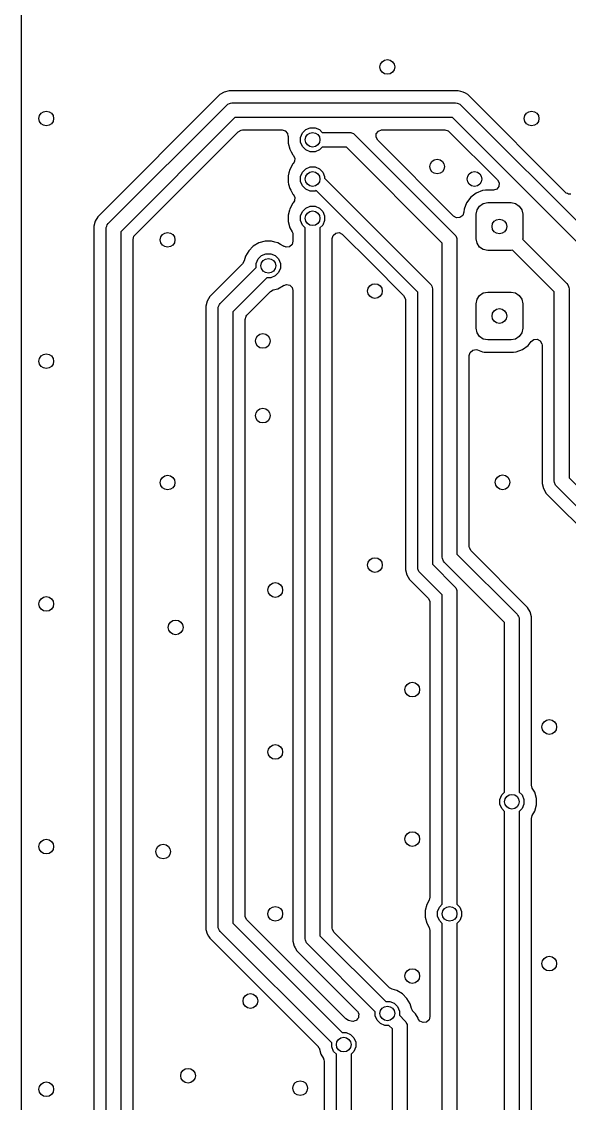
# Model space of a CAD drawing. Extents: x 117 to 217, y -143 to -43.
# Drawn here: x 117 to 128.17, y -113.09 to -91.02 of the extents above; entities that cross this region are included whole.
import ezdxf

# ---------------------------------------------------------------- set-up
doc = ezdxf.new("R2010")
doc.units = 0
doc.layers.add('BLACK', color=7, linetype='CONTINUOUS')

msp = doc.modelspace()

# ---------------------------------------------------------------- linework, layer by layer
at = {"layer": 'BLACK', "linetype": 'CONTINUOUS'}
for p, q in [((117.0005, -95.197273), (117.0005, -70.793525)), ((121.236273, -92.4325), (121.13441, -92.459793)), ((121.341727, -92.4325), (121.236273, -92.4325)), ((125.905727, -92.4325), (121.341727, -92.4325)), ((125.956657, -92.446146), (125.905727, -92.4325)), ((121.043084, -92.512522), (118.551522, -95.004084)), ((121.043087, -92.51252), (121.043084, -92.512522)), ((121.13441, -92.459793), (121.043087, -92.51252)), ((126.007589, -92.459793), (125.956657, -92.446146)), ((126.05325, -92.486156), (126.007589, -92.459793)), ((126.098913, -92.51252), (126.05325, -92.486156)), ((128.096079, -94.509686), (126.098913, -92.51252)), ((118.765934, -95.143934), (121.182934, -92.726934)), ((121.182934, -92.726934), (121.205665, -92.708279)), ((121.205665, -92.708279), (121.237339, -92.695159)), ((121.237339, -92.695159), (121.259736, -92.685882)), ((121.259736, -92.685882), (121.289, -92.683)), ((121.289, -92.683), (125.853, -92.683)), ((125.853, -92.683), (125.882264, -92.685882)), ((125.882264, -92.685882), (125.904661, -92.695159)), ((125.904661, -92.695159), (125.936335, -92.708279)), ((125.936335, -92.708279), (125.959066, -92.726934)), ((125.959066, -92.726934), (129.548184, -96.316052)), ((121.351132, -92.983), (119.022, -95.312132)), ((125.790868, -92.983), (121.351132, -92.983)), ((129.336052, -96.528184), (125.790868, -92.983)), ((119.308819, -95.379574), (121.418574, -93.269819)), ((121.418574, -93.269819), (121.479897, -93.236334)), ((121.479897, -93.236334), (121.506255, -93.2335)), ((121.506255, -93.2335), (122.311827, -93.2335)), ((122.311827, -93.2335), (122.378866, -93.253185)), ((122.378866, -93.253185), (122.424621, -93.305989)), ((122.424621, -93.305989), (122.432709, -93.359981)), ((122.690804, -93.385227), (122.728133, -93.295107)), ((122.728133, -93.295107), (122.797107, -93.226133)), ((122.797107, -93.226133), (122.887227, -93.188804)), ((122.887227, -93.188804), (122.984773, -93.188804)), ((122.984773, -93.188804), (123.074893, -93.226133)), ((123.074893, -93.226133), (123.13276, -93.284)), ((123.13276, -93.284), (123.685999, -93.284)), ((123.685999, -93.284), (123.715263, -93.286882)), ((123.715263, -93.286882), (123.72941, -93.292742)), ((123.72941, -93.292742), (123.769334, -93.309279)), ((123.769334, -93.309279), (123.792065, -93.327934)), ((124.230088, -93.383858), (124.235072, -93.314166)), ((124.235072, -93.314166), (124.276944, -93.258233)), ((124.276944, -93.258233), (124.342408, -93.233816)), ((124.342408, -93.233816), (124.351254, -93.2335)), ((124.351254, -93.2335), (125.635745, -93.2335)), ((125.635745, -93.2335), (125.702784, -93.253185)), ((125.702784, -93.253185), (125.723426, -93.269819)), ((125.723426, -93.269819), (126.706926, -94.253319)), ((122.432709, -93.359981), (122.4355, -93.359981)), ((122.4355, -93.359981), (122.4355, -93.499891)), ((122.4355, -93.499891), (122.469608, -93.627187)), ((122.690804, -93.482773), (122.690804, -93.385227)), ((122.728133, -93.572893), (122.690804, -93.482773)), ((123.792065, -93.327934), (125.836066, -95.371935)), ((124.263573, -93.445181), (124.230088, -93.383858)), ((125.808832, -94.99044), (124.263573, -93.445181)), ((122.469608, -93.627187), (122.500017, -93.679856)), ((122.500017, -93.679856), (122.5355, -93.741314)), ((122.5355, -93.741314), (122.535502, -93.741316)), ((122.535502, -93.741316), (122.540505, -93.746319)), ((122.540505, -93.746319), (122.57399, -93.807642)), ((122.797107, -93.641867), (122.728133, -93.572893)), ((122.887227, -93.679196), (122.797107, -93.641867)), ((122.984773, -93.679196), (122.887227, -93.679196)), ((123.074893, -93.641867), (122.984773, -93.679196)), ((123.13276, -93.584), (123.074893, -93.641867)), ((123.623867, -93.584), (123.13276, -93.584)), ((125.58, -95.540133), (123.623867, -93.584)), ((122.5355, -93.926686), (122.469608, -94.040812)), ((122.535502, -93.926683), (122.5355, -93.926686)), ((122.540505, -93.921681), (122.535502, -93.926683)), ((122.569006, -93.877334), (122.540505, -93.921681)), ((122.57399, -93.807642), (122.569006, -93.877334)), ((122.451206, -94.109491), (122.4355, -94.168108)), ((122.4355, -94.168108), (122.4355, -94.299892)), ((122.469608, -94.040812), (122.451206, -94.109491)), ((122.690804, -94.185227), (122.728133, -94.095107)), ((122.690804, -94.282773), (122.690804, -94.185227)), ((122.728133, -94.095107), (122.797107, -94.026133)), ((122.797107, -94.026133), (122.887227, -93.988804)), ((122.887227, -93.988804), (122.984773, -93.988804)), ((122.984773, -93.988804), (123.074893, -94.026133)), ((123.074893, -94.026133), (123.143867, -94.095107)), ((123.143867, -94.095107), (123.181196, -94.185227)), ((123.181196, -94.185227), (123.181196, -94.217121)), ((122.4355, -94.299892), (122.445451, -94.337029)), ((122.445451, -94.337029), (122.469608, -94.427187)), ((122.728133, -94.372893), (122.690804, -94.282773)), ((122.797107, -94.441867), (122.728133, -94.372893)), ((123.181196, -94.217121), (125.335066, -96.370991)), ((126.735427, -94.384334), (126.693555, -94.440267)), ((126.706926, -94.253319), (126.740411, -94.314642)), ((126.740411, -94.314642), (126.735427, -94.384334)), ((122.469608, -94.427187), (122.49144, -94.465)), ((122.49144, -94.465), (122.5355, -94.541314)), ((122.5355, -94.541314), (122.535502, -94.541316)), ((122.535502, -94.541316), (122.540505, -94.546319)), ((122.540505, -94.546319), (122.57399, -94.607642)), ((122.57399, -94.607642), (122.569006, -94.677334)), ((122.887227, -94.479196), (122.797107, -94.441867)), ((122.984773, -94.479196), (122.887227, -94.479196)), ((123.00898, -94.469169), (122.984773, -94.479196)), ((125.079, -96.539189), (123.00898, -94.469169)), ((126.159884, -94.604384), (126.075789, -94.716719)), ((126.272219, -94.520289), (126.159884, -94.604384)), ((126.4037, -94.471248), (126.272219, -94.520289)), ((126.461809, -94.465), (126.4037, -94.471248)), ((126.619245, -94.465), (126.461809, -94.465)), ((126.628091, -94.464684), (126.619245, -94.465)), ((126.693555, -94.440267), (126.628091, -94.464684)), ((128.09617, -94.509777), (128.096079, -94.509686)), ((128.107199, -94.519566), (128.09617, -94.509777)), ((128.132991, -94.529891), (128.107199, -94.519566)), ((128.157365, -94.543234), (128.132991, -94.529891)), ((128.164978, -94.542697), (128.157365, -94.543234)), ((128.172063, -94.545534), (128.164978, -94.542697)), ((128.199346, -94.540275), (128.172063, -94.545534)), ((122.469608, -94.840812), (122.461466, -94.8712)), ((122.5355, -94.726686), (122.469608, -94.840812)), ((122.535502, -94.726683), (122.5355, -94.726686)), ((122.540505, -94.721681), (122.535502, -94.726683)), ((122.569006, -94.677334), (122.540505, -94.721681)), ((122.728133, -94.895107), (122.797107, -94.826133)), ((122.797107, -94.826133), (122.887227, -94.788804)), ((122.887227, -94.788804), (122.984773, -94.788804)), ((122.984773, -94.788804), (123.074893, -94.826133)), ((123.074893, -94.826133), (123.143867, -94.895107)), ((126.026748, -94.8482), (126.020501, -94.906308)), ((126.075789, -94.716719), (126.026748, -94.8482)), ((126.271, -94.953), (126.289079, -94.862113)), ((126.289079, -94.862113), (126.340562, -94.785062)), ((126.340562, -94.785062), (126.417613, -94.733579)), ((126.417613, -94.733579), (126.5085, -94.7155)), ((126.5085, -94.7155), (126.9835, -94.7155)), ((126.9835, -94.7155), (127.074387, -94.733579)), ((127.074387, -94.733579), (127.151438, -94.785062)), ((127.151438, -94.785062), (127.202921, -94.862113)), ((127.202921, -94.862113), (127.221, -94.953)), ((118.551518, -95.00409), (118.498792, -95.095412)), ((118.551522, -95.004084), (118.551518, -95.00409)), ((122.461466, -94.8712), (122.4355, -94.968108)), ((122.4355, -94.968108), (122.4355, -95.099892)), ((122.690804, -94.985227), (122.728133, -94.895107)), ((122.690804, -95.082773), (122.690804, -94.985227)), ((122.728133, -95.172893), (122.690804, -95.082773)), ((123.143867, -94.895107), (123.181196, -94.985227)), ((123.181196, -95.082773), (123.143867, -95.172893)), ((123.181196, -94.985227), (123.181196, -95.082773)), ((125.810415, -94.991995), (125.808832, -94.99044)), ((125.872327, -95.024377), (125.810415, -94.991995)), ((125.941919, -95.018147), (125.872327, -95.024377)), ((125.997094, -94.975281), (125.941919, -95.018147)), ((126.020336, -94.90939), (125.997094, -94.975281)), ((126.020501, -94.906308), (126.020336, -94.90939)), ((126.271, -95.453), (126.271, -94.953)), ((127.221, -94.953), (127.221, -95.453)), ((117.0005, -126.393577), (117.0005, -95.197273)), ((118.498793, -95.095413), (118.4715, -95.197273)), ((118.4715, -95.197273), (118.4715, -118.459329)), ((118.498792, -95.095412), (118.498793, -95.095413)), ((118.722, -95.25), (118.724882, -95.220736)), ((118.722, -118.406603), (118.722, -95.25)), ((118.724882, -95.220736), (118.736087, -95.193685)), ((118.736087, -95.193685), (118.747279, -95.166665)), ((118.747279, -95.166665), (118.765934, -95.143934)), ((122.4355, -95.099892), (122.469608, -95.227186)), ((122.469608, -95.227186), (122.518887, -95.31254)), ((122.786, -95.23076), (122.728133, -95.172893)), ((122.786, -109.728), (122.786, -95.23076)), ((123.143867, -95.172893), (123.086, -95.23076)), ((123.086, -95.23076), (123.086, -109.665868)), ((119.022, -95.312132), (119.022, -118.344471)), ((119.2725, -95.467255), (119.292185, -95.400216)), ((119.2725, -118.189348), (119.2725, -95.467255)), ((119.292185, -95.400216), (119.308819, -95.379574)), ((121.966945, -95.503608), (121.839649, -95.537716)), ((122.098729, -95.503608), (121.966945, -95.503608)), ((122.162376, -95.520662), (122.098729, -95.503608)), ((122.226024, -95.537716), (122.162376, -95.520662)), ((122.5355, -95.502057), (122.515815, -95.569096)), ((122.518887, -95.31254), (122.523037, -95.328027)), ((122.523037, -95.328027), (122.530477, -95.339604)), ((122.530477, -95.339604), (122.5355, -95.374539)), ((122.5355, -95.374539), (122.5355, -95.502057)), ((123.3365, -95.450311), (123.356185, -95.383272)), ((123.3365, -109.510745), (123.3365, -95.450311)), ((123.356185, -95.383272), (123.408989, -95.337517)), ((123.408989, -95.337517), (123.478147, -95.327573)), ((123.478147, -95.327573), (123.541703, -95.356598)), ((123.541703, -95.356598), (123.548167, -95.362617)), ((123.548167, -95.362617), (124.120006, -95.934455)), ((125.836066, -95.371935), (125.854721, -95.394666)), ((125.854721, -95.394666), (125.867741, -95.4261)), ((125.867741, -95.4261), (125.877118, -95.448737)), ((125.877118, -95.448737), (125.88, -95.478001)), ((125.88, -95.478001), (125.88, -101.883868)), ((126.289079, -95.543887), (126.271, -95.453)), ((127.221, -95.453), (127.218865, -95.463733)), ((127.218865, -95.463733), (128.122066, -96.366934)), ((121.632337, -95.696794), (121.566444, -95.810922)), ((121.632339, -95.696791), (121.632337, -95.696794)), ((121.72552, -95.60361), (121.632339, -95.696791)), ((121.725523, -95.603608), (121.72552, -95.60361)), ((121.839649, -95.537716), (121.725523, -95.603608)), ((122.280375, -95.569096), (122.226024, -95.537716)), ((122.340151, -95.603608), (122.280375, -95.569096)), ((122.340152, -95.603609), (122.340151, -95.603608)), ((122.347189, -95.607672), (122.340152, -95.603609)), ((122.348363, -95.605638), (122.347189, -95.607672)), ((122.393853, -95.624795), (122.348363, -95.605638)), ((122.463011, -95.614851), (122.393853, -95.624795)), ((122.515815, -95.569096), (122.463011, -95.614851)), ((125.58, -101.946), (125.58, -95.540133)), ((126.340562, -95.620938), (126.289079, -95.543887)), ((126.417613, -95.672421), (126.340562, -95.620938)), ((126.5085, -95.6905), (126.417613, -95.672421)), ((126.9835, -95.6905), (126.5085, -95.6905)), ((127.015085, -95.684217), (126.9835, -95.6905)), ((127.866, -96.535132), (127.015085, -95.684217)), ((121.508842, -95.961708), (120.837522, -96.633029)), ((121.540935, -95.906122), (121.508842, -95.961708)), ((121.566444, -95.810923), (121.540935, -95.906122)), ((121.566444, -95.810922), (121.566444, -95.810923)), ((121.787641, -95.955335), (121.82497, -95.865215)), ((121.787641, -96.037172), (121.787641, -95.955335)), ((121.82497, -95.865215), (121.893944, -95.796241)), ((121.893944, -95.796241), (121.984064, -95.758912)), ((121.984064, -95.758912), (122.08161, -95.758912)), ((122.08161, -95.758912), (122.17173, -95.796241)), ((122.17173, -95.796241), (122.240704, -95.865215)), ((122.240704, -95.865215), (122.278033, -95.955335)), ((122.278033, -95.955335), (122.278033, -96.052881)), ((124.120006, -95.934455), (124.792181, -96.60663)), ((121.051934, -96.772879), (121.787641, -96.037172)), ((122.240704, -96.143001), (122.17173, -96.211975)), ((122.278033, -96.052881), (122.240704, -96.143001)), ((121.999773, -96.249304), (121.308, -96.941077)), ((122.08161, -96.249304), (121.999773, -96.249304)), ((122.17173, -96.211975), (122.08161, -96.249304)), ((122.226023, -96.4705), (122.340151, -96.404608)), ((122.340151, -96.404607), (122.34719, -96.400544)), ((122.340151, -96.404608), (122.340151, -96.404607)), ((122.34719, -96.400544), (122.348568, -96.402931)), ((122.348568, -96.402931), (122.401167, -96.382589)), ((122.401167, -96.382589), (122.469613, -96.396619)), ((122.469613, -96.396619), (122.519609, -96.445426)), ((125.335066, -96.370991), (125.353721, -96.393722)), ((125.353721, -96.393722), (125.364718, -96.420271)), ((128.122066, -96.366934), (128.140721, -96.389664)), ((128.140721, -96.389664), (128.154712, -96.423442)), ((121.594815, -97.008522), (122.075236, -96.5281)), ((122.075236, -96.5281), (122.130823, -96.496008)), ((122.130823, -96.496008), (122.22602, -96.470501)), ((122.22602, -96.470501), (122.22602, -96.4705)), ((122.22602, -96.4705), (122.226023, -96.4705)), ((122.519609, -96.445426), (122.5355, -96.506158)), ((122.5355, -96.506158), (122.5355, -109.780726)), ((124.792181, -96.60663), (124.825666, -96.667953)), ((125.079, -102.153521), (125.079, -96.539189)), ((125.364718, -96.420271), (125.376118, -96.447793)), ((125.376118, -96.447793), (125.379, -96.477057)), ((125.379, -96.477057), (125.379, -102.091388)), ((126.289079, -96.687113), (126.340562, -96.610062)), ((126.340562, -96.610062), (126.417613, -96.558579)), ((126.417613, -96.558579), (126.5085, -96.5405)), ((126.5085, -96.5405), (126.9835, -96.5405)), ((126.9835, -96.5405), (127.074387, -96.558579)), ((127.074387, -96.558579), (127.151438, -96.610062)), ((127.151438, -96.610062), (127.202921, -96.687113)), ((127.866, -100.392), (127.866, -96.535132)), ((128.154712, -96.423442), (128.163118, -96.443736)), ((128.163118, -96.443736), (128.166, -96.473)), ((128.166, -96.473), (128.166, -100.329868)), ((120.784793, -96.724358), (120.7575, -96.826218)), ((120.7575, -96.826218), (120.7575, -109.421273)), ((120.837518, -96.633035), (120.784792, -96.724357)), ((120.784792, -96.724357), (120.784793, -96.724358)), ((120.837522, -96.633029), (120.837518, -96.633035)), ((121.010882, -96.849681), (121.022028, -96.822773)), ((121.022028, -96.822773), (121.033279, -96.79561)), ((121.033279, -96.79561), (121.051934, -96.772879)), ((124.825666, -96.667953), (124.8285, -96.694311)), ((124.8285, -96.694311), (124.8285, -102.206247)), ((126.271, -96.778), (126.289079, -96.687113)), ((126.271, -97.278), (126.271, -96.778)), ((127.202921, -96.687113), (127.221, -96.778)), ((127.221, -96.778), (127.221, -97.278)), ((121.008, -96.878945), (121.010882, -96.849681)), ((121.008, -109.474), (121.008, -96.878945)), ((121.308, -96.941077), (121.308, -109.411868)), ((121.5585, -97.096199), (121.578185, -97.02916)), ((121.578185, -97.02916), (121.594815, -97.008522)), ((121.5585, -109.256745), (121.5585, -97.096199)), ((126.289079, -97.368887), (126.271, -97.278)), ((127.221, -97.278), (127.202921, -97.368887)), ((126.340562, -97.445938), (126.289079, -97.368887)), ((126.417613, -97.497421), (126.340562, -97.445938)), ((126.5085, -97.5155), (126.417613, -97.497421)), ((127.074387, -97.497421), (126.9835, -97.5155)), ((127.151438, -97.445938), (127.074387, -97.497421)), ((127.202921, -97.368887), (127.151438, -97.445938)), ((127.392234, -97.546307), (127.448167, -97.504438)), ((127.448167, -97.504438), (127.517859, -97.499454)), ((127.517859, -97.499454), (127.579182, -97.532939)), ((126.150185, -97.769407), (126.202989, -97.723652)), ((126.202989, -97.723652), (126.272147, -97.713708)), ((126.272147, -97.713708), (126.297834, -97.720265)), ((126.297834, -97.720265), (126.403694, -97.759749)), ((126.9835, -97.5155), (126.5085, -97.5155)), ((127.088304, -97.759749), (127.219778, -97.710712)), ((127.219778, -97.710712), (127.332116, -97.626616)), ((127.332116, -97.626616), (127.392234, -97.546307)), ((127.579182, -97.532939), (127.612666, -97.594263)), ((127.612666, -97.594263), (127.6155, -97.62062)), ((127.6155, -97.62062), (127.6155, -100.444726)), ((126.1305, -97.836446), (126.150185, -97.769407)), ((126.1305, -101.728745), (126.1305, -97.836446)), ((126.403694, -97.759749), (126.403697, -97.759749)), ((126.403697, -97.759749), (126.403701, -97.759751)), ((126.403701, -97.759751), (126.431984, -97.762791)), ((126.431984, -97.762791), (126.461809, -97.765999)), ((126.461809, -97.765999), (126.461826, -97.766)), ((126.461826, -97.766), (127.030174, -97.766)), ((127.030174, -97.766), (127.03019, -97.765999)), ((127.03019, -97.765999), (127.088299, -97.759751)), ((127.088299, -97.759751), (127.088304, -97.759749)), ((128.166, -100.329868), (130.622449, -102.786317)), ((127.6155, -100.444726), (127.642793, -100.546589)), ((127.642793, -100.546589), (127.669156, -100.59225)), ((127.669156, -100.59225), (127.69552, -100.637913)), ((127.868882, -100.421263), (127.866, -100.392)), ((127.891279, -100.475335), (127.868882, -100.421263)), ((127.909934, -100.498066), (127.891279, -100.475335)), ((130.410317, -102.998449), (127.909934, -100.498066)), ((127.69552, -100.637913), (128.908107, -101.8505)), ((125.88, -101.883868), (127.106066, -103.109934)), ((126.133334, -101.755103), (126.1305, -101.728745)), ((126.166819, -101.816426), (126.133334, -101.755103)), ((127.32048, -102.970087), (126.166819, -101.816426)), ((125.379, -102.091388), (125.836066, -102.548454)), ((125.582882, -101.975263), (125.58, -101.946)), ((125.605279, -102.029335), (125.582882, -101.975263)), ((125.623934, -102.052066), (125.605279, -102.029335)), ((126.85, -103.278132), (125.623934, -102.052066)), ((124.8285, -102.206247), (124.855793, -102.30811)), ((124.855793, -102.30811), (124.882156, -102.353771)), ((124.882156, -102.353771), (124.90852, -102.399434)), ((125.081882, -102.182784), (125.079, -102.153521)), ((125.104279, -102.236856), (125.081882, -102.182784)), ((125.122934, -102.259587), (125.104279, -102.236856)), ((125.58, -102.716652), (125.122934, -102.259587)), ((124.90852, -102.399434), (124.908521, -102.399435)), ((124.908521, -102.399435), (124.908522, -102.399436)), ((124.908522, -102.399436), (125.293181, -102.784094)), ((125.836066, -102.548454), (125.854721, -102.571184)), ((125.854721, -102.571184), (125.869637, -102.607196)), ((125.293181, -102.784094), (125.326666, -102.845417)), ((125.58, -109.02324), (125.58, -102.716652)), ((125.869637, -102.607196), (125.877118, -102.625256)), ((125.877118, -102.625256), (125.88, -102.65452)), ((125.88, -102.65452), (125.88, -109.02324)), ((125.326666, -102.845417), (125.3295, -102.871775)), ((125.3295, -102.871775), (125.3295, -108.87946)), ((127.373207, -103.061412), (127.32048, -102.970087)), ((127.106066, -103.109934), (127.124721, -103.132664)), ((127.124721, -103.132664), (127.13494, -103.157336)), ((127.13494, -103.157336), (127.147118, -103.186736)), ((127.147118, -103.186736), (127.15, -103.216)), ((127.15, -103.216), (127.15, -106.73724)), ((127.373207, -103.061413), (127.373207, -103.061412)), ((127.4005, -103.163273), (127.373207, -103.061413)), ((127.4005, -103.163275), (127.4005, -103.163273)), ((127.4005, -106.59346), (127.4005, -103.163275)), ((126.85, -106.73724), (126.85, -103.278132)), ((126.792133, -106.795107), (126.85, -106.73724)), ((127.15, -106.73724), (127.207867, -106.795107)), ((127.417113, -106.65546), (127.4005, -106.59346)), ((127.466392, -106.740814), (127.417113, -106.65546)), ((127.5005, -106.868108), (127.466392, -106.740814)), ((126.754804, -106.885227), (126.792133, -106.795107)), ((126.754804, -106.982773), (126.754804, -106.885227)), ((126.792133, -107.072893), (126.754804, -106.982773)), ((127.207867, -106.795107), (127.245196, -106.885227)), ((127.245196, -106.982773), (127.207867, -107.072893)), ((127.245196, -106.885227), (127.245196, -106.982773)), ((127.5005, -106.999892), (127.5005, -106.868108)), ((126.85, -107.13076), (126.792133, -107.072893)), ((126.85, -120.333868), (126.85, -107.13076)), ((127.207867, -107.072893), (127.15, -107.13076)), ((127.15, -107.13076), (127.15, -120.396)), ((127.4005, -107.274539), (127.417112, -107.21254)), ((127.417112, -107.21254), (127.466392, -107.127186)), ((127.466392, -107.127186), (127.5005, -106.999892)), ((127.4005, -120.343273), (127.4005, -107.274539)), ((125.312887, -108.94146), (125.263609, -109.02681)), ((125.3295, -108.87946), (125.312887, -108.94146)), ((125.263608, -109.026814), (125.2295, -109.154108)), ((125.2295, -109.154108), (125.2295, -109.285892)), ((125.263609, -109.026811), (125.263608, -109.026813)), ((125.263608, -109.026813), (125.263608, -109.026814)), ((125.263609, -109.02681), (125.263609, -109.026811)), ((125.484804, -109.171227), (125.522133, -109.081107)), ((125.484804, -109.268773), (125.484804, -109.171227)), ((125.522133, -109.081107), (125.58, -109.02324)), ((125.88, -109.02324), (125.937867, -109.081107)), ((125.937867, -109.081107), (125.975196, -109.171227)), ((125.975196, -109.171227), (125.975196, -109.268773)), ((120.7575, -109.421273), (120.7575, -109.526727)), ((121.308, -109.411868), (123.537936, -111.641804)), ((121.561334, -109.283103), (121.5585, -109.256745)), ((121.594819, -109.344426), (121.561334, -109.283103)), ((123.613398, -111.363005), (121.594819, -109.344426)), ((125.2295, -109.285892), (125.263608, -109.413186)), ((125.263608, -109.413186), (125.312887, -109.49854)), ((125.522133, -109.358893), (125.484804, -109.268773)), ((125.58, -109.41676), (125.522133, -109.358893)), ((125.58, -120.991777), (125.58, -109.41676)), ((125.937867, -109.358893), (125.88, -109.41676)), ((125.88, -109.41676), (125.88, -121.053909)), ((125.975196, -109.268773), (125.937867, -109.358893)), ((120.7575, -109.526727), (120.76028, -109.537103)), ((120.76028, -109.537103), (120.784793, -109.628589)), ((120.784793, -109.628589), (120.811156, -109.67425)), ((121.010882, -109.503263), (121.008, -109.474)), ((121.033279, -109.557335), (121.010882, -109.503263)), ((121.051934, -109.580066), (121.033279, -109.557335)), ((123.325804, -111.853936), (121.051934, -109.580066)), ((123.339334, -109.537103), (123.3365, -109.510745)), ((123.372819, -109.598426), (123.339334, -109.537103)), ((124.502398, -110.728005), (123.372819, -109.598426)), ((125.312887, -109.49854), (125.3295, -109.560539)), ((125.3295, -109.560539), (125.3295, -111.313789)), ((120.811156, -109.67425), (120.83752, -109.719913)), ((120.83752, -109.719913), (120.837522, -109.719915)), ((120.837522, -109.719915), (123.047005, -111.929398)), ((122.5355, -109.780726), (122.562793, -109.882589)), ((122.788882, -109.757263), (122.786, -109.728)), ((122.811279, -109.811335), (122.788882, -109.757263)), ((122.829934, -109.834066), (122.811279, -109.811335)), ((124.214804, -111.218936), (122.829934, -109.834066)), ((123.086, -109.665868), (124.426936, -111.006804)), ((122.562793, -109.882589), (122.580234, -109.912796)), ((122.580234, -109.912796), (122.61552, -109.973913)), ((122.61552, -109.973913), (122.615522, -109.973915)), ((122.615522, -109.973915), (123.84407, -111.202463)), ((124.557985, -110.760099), (124.502398, -110.728005)), ((124.653186, -110.785608), (124.557985, -110.760099)), ((124.767314, -110.8515), (124.653186, -110.785608)), ((124.8605, -110.944686), (124.767314, -110.8515)), ((124.926392, -111.058814), (124.8605, -110.944686)), ((124.426936, -111.006804), (124.508773, -111.006804)), ((124.508773, -111.006804), (124.598893, -111.044133)), ((124.598893, -111.044133), (124.667867, -111.113107)), ((124.667867, -111.113107), (124.705196, -111.203227)), ((124.9519, -111.154014), (124.926392, -111.058814)), ((124.963937, -111.174863), (124.9519, -111.154014)), ((124.969969, -111.192856), (124.963937, -111.174863)), ((123.668986, -111.395099), (123.613398, -111.363005)), ((123.724296, -111.409919), (123.668986, -111.395099)), ((123.795314, -111.402608), (123.765235, -111.413828)), ((123.825892, -111.392834), (123.795314, -111.402608)), ((123.827836, -111.390478), (123.825892, -111.392834)), ((123.830699, -111.389411), (123.827836, -111.390478)), ((123.849943, -111.363704), (123.830699, -111.389411)), ((123.84407, -111.202463), (123.845533, -111.205143)), ((123.845533, -111.205143), (123.848143, -111.206734)), ((123.848143, -111.206734), (123.862172, -111.235615)), ((123.870377, -111.338956), (123.849943, -111.363704)), ((123.862172, -111.235615), (123.877555, -111.263786)), ((123.870739, -111.335924), (123.870377, -111.338956)), ((123.872571, -111.333478), (123.870739, -111.335924)), ((123.874861, -111.30145), (123.872571, -111.333478)), ((123.878672, -111.269581), (123.874861, -111.30145)), ((123.877555, -111.263786), (123.877337, -111.266832)), ((123.877337, -111.266832), (123.878672, -111.269581)), ((124.214804, -111.300773), (124.214804, -111.218936)), ((124.252133, -111.390893), (124.214804, -111.300773)), ((124.321107, -111.459867), (124.252133, -111.390893)), ((124.705196, -111.203227), (124.705196, -111.285064)), ((124.705196, -111.285064), (124.820066, -111.399934)), ((124.820066, -111.399934), (124.838721, -111.422664)), ((124.97624, -111.201847), (124.969969, -111.192856)), ((125.03448, -111.260087), (124.97624, -111.201847)), ((125.087207, -111.351412), (125.03448, -111.260087)), ((125.091354, -111.366889), (125.087207, -111.351412)), ((125.103795, -111.384726), (125.091354, -111.366889)), ((125.124297, -111.407502), (125.103795, -111.384726)), ((125.187853, -111.436527), (125.124297, -111.407502)), ((125.309815, -111.380828), (125.257011, -111.426583)), ((125.3295, -111.313789), (125.309815, -111.380828)), ((123.75934, -111.414109), (123.724296, -111.409919)), ((123.761372, -111.413459), (123.75934, -111.414109)), ((123.765235, -111.413828), (123.761372, -111.413459)), ((124.411227, -111.497196), (124.321107, -111.459867)), ((124.493064, -111.497196), (124.411227, -111.497196)), ((124.564, -111.568132), (124.493064, -111.497196)), ((124.564, -121.395852), (124.564, -111.568132)), ((124.838721, -111.422664), (124.853037, -111.457227)), ((124.853037, -111.457227), (124.861118, -111.476736)), ((124.861118, -111.476736), (124.864, -111.506)), ((124.864, -111.506), (124.864, -121.33372)), ((125.257011, -111.426583), (125.187853, -111.436527)), ((123.537936, -111.641804), (123.619773, -111.641804)), ((123.619773, -111.641804), (123.709893, -111.679133)), ((123.709893, -111.679133), (123.778867, -111.748107)), ((123.778867, -111.748107), (123.816196, -111.838227)), ((123.816196, -111.838227), (123.816196, -111.935773)), ((123.047005, -111.929398), (123.051637, -111.93633)), ((123.051637, -111.93633), (123.055875, -111.939273)), ((123.055875, -111.939273), (123.063081, -111.953458)), ((123.063081, -111.953458), (123.073885, -111.969626)), ((123.073885, -111.969626), (123.076996, -111.977136)), ((123.076996, -111.977136), (123.104608, -112.080186)), ((123.325804, -111.935773), (123.325804, -111.853936)), ((123.363133, -112.025893), (123.325804, -111.935773)), ((123.421, -112.08376), (123.363133, -112.025893)), ((123.778867, -112.025893), (123.721, -112.08376)), ((123.816196, -111.935773), (123.778867, -112.025893)), ((123.104608, -112.080186), (123.157952, -112.17258)), ((123.157952, -112.17258), (123.161061, -112.180086)), ((123.161061, -112.180086), (123.163256, -112.200505)), ((123.163256, -112.200505), (123.1705, -112.227539)), ((123.1705, -112.227539), (123.1705, -121.839348)), ((123.421, -121.976831), (123.421, -112.08376)), ((123.721, -112.08376), (123.721, -121.914699))]:
    msp.add_line(p, q, dxfattribs=at)
at = {"layer": 'BLACK'}
for centre in [(124.46, -91.948), (117.50254, -93), (127.402032, -93), (122.936, -93.434), (125.476, -93.98), (122.936, -94.234), (126.238, -94.234), (122.936, -95.034), (126.746, -95.203), (119.977413, -95.474873), (122.032837, -96.004108), (124.206, -96.52), (126.746, -97.028), (121.92, -97.536), (117.50254, -97.949746), (121.92, -99.06), (119.977413, -100.424619), (126.81, -100.42), (124.206, -102.108), (122.174, -102.616), (117.50254, -102.899492), (120.142, -103.378), (124.968, -104.648), (127.762, -105.41), (122.174, -105.918), (127, -106.934), (124.968, -107.696), (117.50254, -107.849238), (119.888, -107.95), (122.174, -109.22), (125.73, -109.22), (127.762, -110.236), (124.968, -110.49), (121.666, -110.998), (124.46, -111.252), (123.571, -111.887), (120.396, -112.522), (117.50254, -112.798984), (122.682, -112.776)]:
    msp.add_circle(centre, 0.15, dxfattribs=at)

doc.saveas('drawing.dxf')
